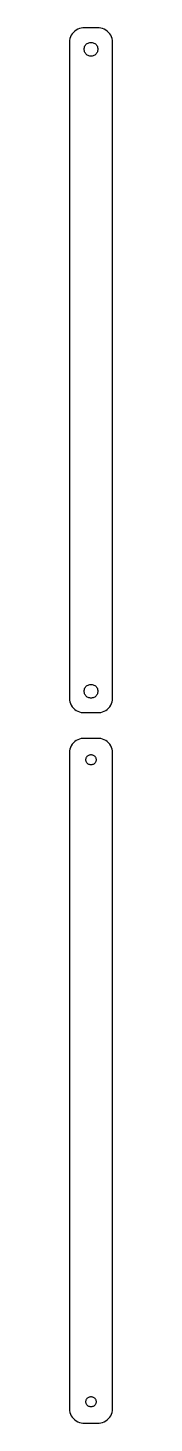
# Model space of a CAD drawing. Header units: metres. Extents: x -8 to 8, y 129 to 618.
import ezdxf

# ---------------------------------------------------------------- set-up
doc = ezdxf.new("R2010")
doc.units = ezdxf.units.M

msp = doc.modelspace()

# ---------------------------------------------------------------- linework, layer by layer
for p, q in [((-6.14484, 616.423), (-6.54507, 615.939)), ((-5.68712, 616.853), (-6.14484, 616.423)), ((-5.17912, 617.222), (-5.68712, 616.853)), ((-4.62889, 617.524), (-5.17912, 617.222)), ((-4.04507, 617.755), (-4.62889, 617.524)), ((-3.4369, 617.911), (-4.04507, 617.755)), ((-2.81395, 617.99), (-3.4369, 617.911)), ((2.81395, 617.99), (-2.81395, 617.99)), ((3.4369, 617.911), (2.81395, 617.99)), ((4.04507, 617.755), (3.4369, 617.911)), ((4.62889, 617.524), (4.04507, 617.755)), ((5.17912, 617.222), (4.62889, 617.524)), ((5.68712, 616.853), (5.17912, 617.222)), ((6.14484, 616.423), (5.68712, 616.853)), ((6.54507, 615.939), (6.14484, 616.423)), ((-7.46057, 613.627), (-7.5, 613)), ((-7.5, 613), (-7.5, 383)), ((-7.34291, 614.243), (-7.46057, 613.627)), ((-7.14888, 614.841), (-7.34291, 614.243)), ((-6.88153, 615.409), (-7.14888, 614.841)), ((-6.54507, 615.939), (-6.88153, 615.409)), ((-2.32458, 611.097), (-2.23146, 611.383)), ((-2.23146, 611.383), (-2.10313, 611.656)), ((-2.10313, 611.656), (-1.94164, 611.911)), ((-1.94164, 611.911), (-1.74951, 612.143)), ((-1.74951, 612.143), (-1.52982, 612.349)), ((-1.52982, 612.349), (-1.28598, 612.526)), ((-1.28598, 612.526), (-1.02187, 612.672)), ((-1.02187, 612.672), (-0.741638, 612.783)), ((-0.741638, 612.783), (-0.449707, 612.857)), ((-0.449707, 612.857), (-0.150696, 612.895)), ((-0.150696, 612.895), (0.150696, 612.895)), ((0.150696, 612.895), (0.449707, 612.857)), ((0.449707, 612.857), (0.741638, 612.783)), ((0.741638, 612.783), (1.02187, 612.672)), ((1.02187, 612.672), (1.28598, 612.526)), ((1.28598, 612.526), (1.52982, 612.349)), ((1.52982, 612.349), (1.74951, 612.143)), ((1.74951, 612.143), (1.94164, 611.911)), ((1.94164, 611.911), (2.10313, 611.656)), ((2.10313, 611.656), (2.23146, 611.383)), ((2.23146, 611.383), (2.32458, 611.097)), ((6.88153, 615.409), (6.54507, 615.939)), ((7.14888, 614.841), (6.88153, 615.409)), ((7.34291, 614.243), (7.14888, 614.841)), ((7.46057, 613.627), (7.34291, 614.243)), ((7.5, 613), (7.46057, 613.627)), ((7.5, 383), (7.5, 613)), ((-2.39999, 610.5), (-2.38107, 610.801)), ((-2.38107, 610.199), (-2.39999, 610.5)), ((-2.38107, 610.801), (-2.32458, 611.097)), ((-2.32458, 609.903), (-2.38107, 610.199)), ((-2.23146, 609.617), (-2.32458, 609.903)), ((-2.10313, 609.344), (-2.23146, 609.617)), ((-1.94164, 609.089), (-2.10313, 609.344)), ((-1.74951, 608.857), (-1.94164, 609.089)), ((-1.52982, 608.651), (-1.74951, 608.857)), ((-1.28598, 608.474), (-1.52982, 608.651)), ((-1.02187, 608.328), (-1.28598, 608.474)), ((-0.741638, 608.217), (-1.02187, 608.328)), ((-0.449707, 608.143), (-0.741638, 608.217)), ((-0.150696, 608.105), (-0.449707, 608.143)), ((0.150696, 608.105), (-0.150696, 608.105)), ((0.449707, 608.143), (0.150696, 608.105)), ((0.741638, 608.217), (0.449707, 608.143)), ((1.02187, 608.328), (0.741638, 608.217)), ((1.28598, 608.474), (1.02187, 608.328)), ((1.52982, 608.651), (1.28598, 608.474)), ((1.74951, 608.857), (1.52982, 608.651)), ((1.94164, 609.089), (1.74951, 608.857)), ((2.10313, 609.344), (1.94164, 609.089)), ((2.23146, 609.617), (2.10313, 609.344)), ((2.32458, 609.903), (2.23146, 609.617)), ((2.32458, 611.097), (2.38107, 610.801)), ((2.38107, 610.199), (2.32458, 609.903)), ((2.38107, 610.801), (2.39999, 610.5)), ((2.39999, 610.5), (2.38107, 610.199)), ((-2.32458, 386.097), (-2.23146, 386.383)), ((-2.23146, 386.383), (-2.10313, 386.656)), ((-2.10313, 386.656), (-1.94164, 386.911)), ((-1.94164, 386.911), (-1.74951, 387.143)), ((-1.74951, 387.143), (-1.52982, 387.349)), ((-1.52982, 387.349), (-1.28598, 387.526)), ((-1.28598, 387.526), (-1.02187, 387.672)), ((-1.02187, 387.672), (-0.741638, 387.783)), ((-0.741638, 387.783), (-0.449707, 387.857)), ((-0.449707, 387.857), (-0.150696, 387.895)), ((-0.150696, 387.895), (0.150696, 387.895)), ((0.150696, 387.895), (0.449707, 387.857)), ((0.449707, 387.857), (0.741638, 387.783)), ((0.741638, 387.783), (1.02187, 387.672)), ((1.02187, 387.672), (1.28598, 387.526)), ((1.28598, 387.526), (1.52982, 387.349)), ((1.52982, 387.349), (1.74951, 387.143)), ((1.74951, 387.143), (1.94164, 386.911)), ((1.94164, 386.911), (2.10313, 386.656)), ((2.10313, 386.656), (2.23146, 386.383)), ((2.23146, 386.383), (2.32458, 386.097)), ((-7.5, 383), (-7.46057, 382.373)), ((-7.46057, 382.373), (-7.34291, 381.757)), ((-7.34291, 381.757), (-7.14888, 381.159)), ((-2.39999, 385.5), (-2.38107, 385.801)), ((-2.38107, 385.199), (-2.39999, 385.5)), ((-2.38107, 385.801), (-2.32458, 386.097)), ((-2.32458, 384.903), (-2.38107, 385.199)), ((-2.23146, 384.617), (-2.32458, 384.903)), ((-2.10313, 384.344), (-2.23146, 384.617)), ((-1.94164, 384.089), (-2.10313, 384.344)), ((-1.74951, 383.857), (-1.94164, 384.089)), ((-1.52982, 383.651), (-1.74951, 383.857)), ((-1.28598, 383.474), (-1.52982, 383.651)), ((-1.02187, 383.328), (-1.28598, 383.474)), ((-0.741638, 383.217), (-1.02187, 383.328)), ((-0.449707, 383.143), (-0.741638, 383.217)), ((-0.150696, 383.105), (-0.449707, 383.143)), ((0.150696, 383.105), (-0.150696, 383.105)), ((0.449707, 383.143), (0.150696, 383.105)), ((0.741638, 383.217), (0.449707, 383.143)), ((1.02187, 383.328), (0.741638, 383.217)), ((1.28598, 383.474), (1.02187, 383.328)), ((1.52982, 383.651), (1.28598, 383.474)), ((1.74951, 383.857), (1.52982, 383.651)), ((1.94164, 384.089), (1.74951, 383.857)), ((2.10313, 384.344), (1.94164, 384.089)), ((2.23146, 384.617), (2.10313, 384.344)), ((2.32458, 384.903), (2.23146, 384.617)), ((2.32458, 386.097), (2.38107, 385.801)), ((2.38107, 385.199), (2.32458, 384.903)), ((2.38107, 385.801), (2.39999, 385.5)), ((2.39999, 385.5), (2.38107, 385.199)), ((7.14888, 381.159), (7.34291, 381.757)), ((7.34291, 381.757), (7.46057, 382.373)), ((7.46057, 382.373), (7.5, 383)), ((-7.14888, 381.159), (-6.88153, 380.591)), ((-6.88153, 380.591), (-6.54507, 380.061)), ((-6.54507, 380.061), (-6.14484, 379.577)), ((-6.14484, 379.577), (-5.68712, 379.147)), ((-5.68712, 379.147), (-5.17912, 378.778)), ((-5.17912, 378.778), (-4.62889, 378.476)), ((-4.62889, 378.476), (-4.04507, 378.245)), ((-4.04507, 378.245), (-3.4369, 378.089)), ((-3.4369, 378.089), (-2.81395, 378.01)), ((-2.81395, 378.01), (2.81395, 378.01)), ((2.81395, 378.01), (3.4369, 378.089)), ((3.4369, 378.089), (4.04507, 378.245)), ((4.04507, 378.245), (4.62889, 378.476)), ((4.62889, 378.476), (5.17912, 378.778)), ((5.17912, 378.778), (5.68712, 379.147)), ((5.68712, 379.147), (6.14484, 379.577)), ((6.14484, 379.577), (6.54507, 380.061)), ((6.54507, 380.061), (6.88153, 380.591)), ((6.88153, 380.591), (7.14888, 381.159)), ((-6.54507, 366.939), (-6.88153, 366.409)), ((-6.14484, 367.423), (-6.54507, 366.939)), ((-5.68712, 367.853), (-6.14484, 367.423)), ((-5.17912, 368.222), (-5.68712, 367.853)), ((-4.62889, 368.524), (-5.17912, 368.222)), ((-4.04507, 368.755), (-4.62889, 368.524)), ((-3.4369, 368.911), (-4.04507, 368.755)), ((-2.81395, 368.99), (-3.4369, 368.911)), ((2.81395, 368.99), (-2.81395, 368.99)), ((3.4369, 368.911), (2.81395, 368.99)), ((4.04507, 368.755), (3.4369, 368.911)), ((4.62889, 368.524), (4.04507, 368.755)), ((5.17912, 368.222), (4.62889, 368.524)), ((5.68712, 367.853), (5.17912, 368.222)), ((6.14484, 367.423), (5.68712, 367.853)), ((6.54507, 366.939), (6.14484, 367.423)), ((6.88153, 366.409), (6.54507, 366.939)), ((-7.46057, 364.627), (-7.5, 364)), ((-7.5, 364), (-7.5, 134)), ((-7.34291, 365.243), (-7.46057, 364.627)), ((-7.14888, 365.841), (-7.34291, 365.243)), ((-6.88153, 366.409), (-7.14888, 365.841)), ((-1.7858, 361.726), (-1.74344, 361.948)), ((-1.74344, 361.948), (-1.67358, 362.163)), ((-1.67358, 362.163), (-1.57735, 362.367)), ((-1.57735, 362.367), (-1.45622, 362.558)), ((-1.45622, 362.558), (-1.31213, 362.732)), ((-1.31213, 362.732), (-1.14735, 362.887)), ((-1.14735, 362.887), (-0.964478, 363.02)), ((-0.964478, 363.02), (-0.766388, 363.129)), ((-0.766388, 363.129), (-0.556229, 363.212)), ((-0.556229, 363.212), (-0.33728, 363.268)), ((-0.33728, 363.268), (-0.113022, 363.296)), ((-0.113022, 363.296), (0.113022, 363.296)), ((0.113022, 363.296), (0.33728, 363.268)), ((0.33728, 363.268), (0.556229, 363.212)), ((0.556229, 363.212), (0.766388, 363.129)), ((0.766388, 363.129), (0.964478, 363.02)), ((0.964478, 363.02), (1.14735, 362.887)), ((1.14735, 362.887), (1.31213, 362.732)), ((1.31213, 362.732), (1.45622, 362.558)), ((1.45622, 362.558), (1.57735, 362.367)), ((1.57735, 362.367), (1.67358, 362.163)), ((1.67358, 362.163), (1.74344, 361.948)), ((1.74344, 361.948), (1.7858, 361.726)), ((7.14888, 365.841), (6.88153, 366.409)), ((7.34291, 365.243), (7.14888, 365.841)), ((7.46057, 364.627), (7.34291, 365.243)), ((7.5, 364), (7.46057, 364.627)), ((7.5, 134), (7.5, 364)), ((-1.79999, 361.5), (-1.7858, 361.726)), ((-1.7858, 361.274), (-1.79999, 361.5)), ((-1.74344, 361.052), (-1.7858, 361.274)), ((-1.67358, 360.837), (-1.74344, 361.052)), ((-1.57735, 360.633), (-1.67358, 360.837)), ((-1.45622, 360.442), (-1.57735, 360.633)), ((-1.31213, 360.268), (-1.45622, 360.442)), ((-1.14735, 360.113), (-1.31213, 360.268)), ((-0.964478, 359.98), (-1.14735, 360.113)), ((-0.766388, 359.871), (-0.964478, 359.98)), ((-0.556229, 359.788), (-0.766388, 359.871)), ((-0.33728, 359.732), (-0.556229, 359.788)), ((-0.113022, 359.704), (-0.33728, 359.732)), ((0.113022, 359.704), (-0.113022, 359.704)), ((0.33728, 359.732), (0.113022, 359.704)), ((0.556229, 359.788), (0.33728, 359.732)), ((0.766388, 359.871), (0.556229, 359.788)), ((0.964478, 359.98), (0.766388, 359.871)), ((1.14735, 360.113), (0.964478, 359.98)), ((1.31213, 360.268), (1.14735, 360.113)), ((1.45622, 360.442), (1.31213, 360.268)), ((1.57735, 360.633), (1.45622, 360.442)), ((1.67358, 360.837), (1.57735, 360.633)), ((1.74344, 361.052), (1.67358, 360.837)), ((1.7858, 361.274), (1.74344, 361.052)), ((1.7858, 361.726), (1.79999, 361.5)), ((1.79999, 361.5), (1.7858, 361.274)), ((-1.7858, 136.726), (-1.74344, 136.948)), ((-1.74344, 136.948), (-1.67358, 137.163)), ((-1.67358, 137.163), (-1.57735, 137.367)), ((-1.57735, 137.367), (-1.45622, 137.558)), ((-1.45622, 137.558), (-1.31213, 137.732)), ((-1.31213, 137.732), (-1.14735, 137.887)), ((-1.14735, 137.887), (-0.964478, 138.02)), ((-0.964478, 138.02), (-0.766388, 138.129)), ((-0.766388, 138.129), (-0.556229, 138.212)), ((-0.556229, 138.212), (-0.33728, 138.268)), ((-0.33728, 138.268), (-0.113022, 138.296)), ((-0.113022, 138.296), (0.113022, 138.296)), ((0.113022, 138.296), (0.33728, 138.268)), ((0.33728, 138.268), (0.556229, 138.212)), ((0.556229, 138.212), (0.766388, 138.129)), ((0.766388, 138.129), (0.964478, 138.02)), ((0.964478, 138.02), (1.14735, 137.887)), ((1.14735, 137.887), (1.31213, 137.732)), ((1.31213, 137.732), (1.45622, 137.558)), ((1.45622, 137.558), (1.57735, 137.367)), ((1.57735, 137.367), (1.67358, 137.163)), ((1.67358, 137.163), (1.74344, 136.948)), ((1.74344, 136.948), (1.7858, 136.726)), ((-7.5, 134), (-7.46057, 133.373)), ((-7.46057, 133.373), (-7.34291, 132.757)), ((-7.34291, 132.757), (-7.14888, 132.159)), ((-7.14888, 132.159), (-6.88153, 131.591)), ((-1.79999, 136.5), (-1.7858, 136.726)), ((-1.7858, 136.274), (-1.79999, 136.5)), ((-1.74344, 136.052), (-1.7858, 136.274)), ((-1.67358, 135.837), (-1.74344, 136.052)), ((-1.57735, 135.633), (-1.67358, 135.837)), ((-1.45622, 135.442), (-1.57735, 135.633)), ((-1.31213, 135.268), (-1.45622, 135.442)), ((-1.14735, 135.113), (-1.31213, 135.268)), ((-0.964478, 134.98), (-1.14735, 135.113)), ((-0.766388, 134.871), (-0.964478, 134.98)), ((-0.556229, 134.788), (-0.766388, 134.871)), ((-0.33728, 134.732), (-0.556229, 134.788)), ((-0.113022, 134.704), (-0.33728, 134.732)), ((0.113022, 134.704), (-0.113022, 134.704)), ((0.33728, 134.732), (0.113022, 134.704)), ((0.556229, 134.788), (0.33728, 134.732)), ((0.766388, 134.871), (0.556229, 134.788)), ((0.964478, 134.98), (0.766388, 134.871)), ((1.14735, 135.113), (0.964478, 134.98)), ((1.31213, 135.268), (1.14735, 135.113)), ((1.45622, 135.442), (1.31213, 135.268)), ((1.57735, 135.633), (1.45622, 135.442)), ((1.67358, 135.837), (1.57735, 135.633)), ((1.74344, 136.052), (1.67358, 135.837)), ((1.7858, 136.274), (1.74344, 136.052)), ((1.7858, 136.726), (1.79999, 136.5)), ((1.79999, 136.5), (1.7858, 136.274)), ((6.88153, 131.591), (7.14888, 132.159)), ((7.14888, 132.159), (7.34291, 132.757)), ((7.34291, 132.757), (7.46057, 133.373)), ((7.46057, 133.373), (7.5, 134)), ((-6.88153, 131.591), (-6.54507, 131.061)), ((-6.54507, 131.061), (-6.14484, 130.577)), ((-6.14484, 130.577), (-5.68712, 130.147)), ((-5.68712, 130.147), (-5.17912, 129.778)), ((-5.17912, 129.778), (-4.62889, 129.476)), ((-4.62889, 129.476), (-4.04507, 129.245)), ((-4.04507, 129.245), (-3.4369, 129.089)), ((-3.4369, 129.089), (-2.81395, 129.01)), ((-2.81395, 129.01), (2.81395, 129.01)), ((2.81395, 129.01), (3.4369, 129.089)), ((3.4369, 129.089), (4.04507, 129.245)), ((4.04507, 129.245), (4.62889, 129.476)), ((4.62889, 129.476), (5.17912, 129.778)), ((5.17912, 129.778), (5.68712, 130.147)), ((5.68712, 130.147), (6.14484, 130.577)), ((6.14484, 130.577), (6.54507, 131.061)), ((6.54507, 131.061), (6.88153, 131.591))]:
    msp.add_line(p, q)

doc.saveas('drawing.dxf')
